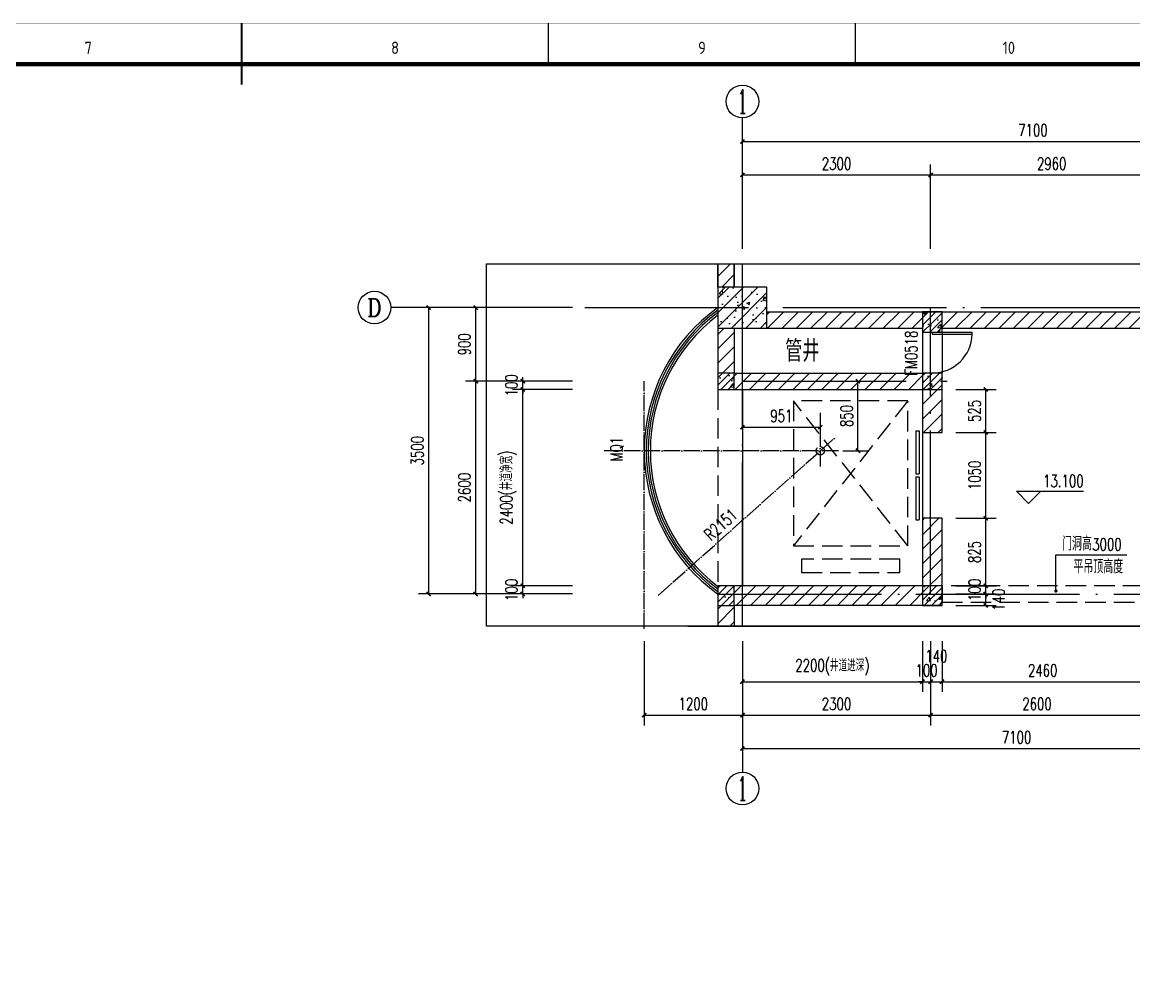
# Model space of a CAD drawing. Extents: x -93062 to 326984, y -142534 to 91021.
# Drawn here: x 163965 to 177549, y -49572 to -37884 of the extents above; entities that cross this region are included whole.
import ezdxf
from ezdxf.enums import TextEntityAlignment as Align

# ---------------------------------------------------------------- set-up
doc = ezdxf.new("R2010")
doc.units = 0
doc.header["$LTSCALE"] = 1000
doc.header["$MEASUREMENT"] = 0
doc.linetypes.add('DASH', pattern=[0.35, 0.25, -0.1])
doc.linetypes.add('DOTE', pattern=[2.42, 2, -0.2, 0.02, -0.2])
doc.layers.get('0').update_dxf_attribs({"color": 8})
doc.layers.get('Defpoints').update_dxf_attribs({"color": 8})
for name, color, linetype in [('AXIS', 8, 'Continuous'), ('AXIS_TEXT', 8, 'Continuous'), ('CENTRE LINE', 8, 'DOTE'), ('COLUMN', 8, 'Continuous'), ('DIM_ELEV', 8, 'Continuous'), ('DIM_LEAD', 8, 'Continuous'), ('DIM_SYMB', 8, 'Continuous'), ('DOTE', 8, 'DOTE'), ('PUB_DIM', 8, 'Continuous'), ('PUB_HATCH', 8, 'Continuous'), ('PUB_TEXT', 8, 'Continuous'), ('STAIR', 8, 'Continuous'), ('TEXT', 8, 'Continuous'), ('WALL', 8, 'Continuous'), ('WALL-PARAPET', 8, 'Continuous'), ('WINDOW', 8, 'Continuous'), ('WINDOW_TEXT', 8, 'Continuous')]:
    doc.layers.add(name, color=color, linetype=linetype)
doc.styles.add('_TCH_AXIS', font='COMPLEX', dxfattribs={"bigfont": 'GBCBIG'})
doc.styles.add('_TCH_DIM', font='SIMPLEX', dxfattribs={"bigfont": 'GBCBIG'})
doc.styles.add('_TCH_DIM_T3', font='SIMPLEX', dxfattribs={"width": 0.705882, "bigfont": 'GBCBIG'})
doc.styles.add('_TCH_WINDOW', font='SIMPLEX', dxfattribs={"bigfont": 'GBCBIG'})
doc.styles.add('COMPLEX', font='COMPLEX')
doc.styles.add('HZTXT', font='geditxt.shx', dxfattribs={"width": 0.8, "bigfont": 'hztxt1.shx'})
doc.styles.get("Standard").update_dxf_attribs({"font": 'gbenor.shx', "bigfont": 'gbcbig.shx'})
doc.styles.add('TK', font='GEDITXT.SHX', dxfattribs={"width": 0.85, "height": 3.5, "bigfont": 'DXT.SHX'})
doc.dimstyles.new('_TCH_ARCH&&50', dxfattribs={"dimtxt": 148.75, "dimasz": 50, "dimexe": 125, "dimexo": 150, "dimgap": 63.125, "dimtad": 1, "dimdec": 0, "dimzin": 0, "dimdsep": 46, "dimtxsty": '_TCH_DIM_T3', "dimblk": 'ARCHTICK', "dimcen": 0.09, "dimazin": 2, "dimtfac": 1, "dimtdec": 0, "dimtix": 1, "dimtmove": 2, "dimatfit": 3, "dimfxl": 1, "dimtolj": 1, "dimtzin": 0, "dimarcsym": 0})
pattern_1 = [(45, (0, 89.76), (-88.38838, 88.38838), [])]
pattern_2 = [(45, (0, 0), (-88.38835, 88.38835), []), (50, (0, 0), (358.6301, -31.37607), [37.5, -412.5]), (355, (0, 0), (-69.3757, 376.0961), [30, -330]), (100.4514, (29.9, -2.6), (289.2547, 344.7198), [31.8701, -350.57106]), (46.1842, (0, 100), (533.6205, -82.7595), [56.25, -618.75]), (96.6356, (44.47, 93.1), (467.3314, 487.059), [47.8051, -525.8565]), (351.1842, (0, 100), (467.331, 487.0593), [45, -495]), (21, (50, 75), (298.45353, -201.30945), [37.5, -412.5]), (326, (50, 75), (121.6577, 362.575), [30, -330]), (71.4514, (74.87, 58.22), (420.1113, 161.26525), [31.8701, -350.57106]), (37.5, (0, 0), (6.07993, 166.44693), [0, -326, 0, -335, 0, -331.25]), (7.5, (0, 0), (131.53477, 197.20586), [0, -191, 0, -318.5, 0, -126.25]), (327.5, (-111.5, 0), (266.91122, -11.27744), [0, -125, 0, -390, 0, -517.5]), (317.5, (-161.5, 0), (291.59308, 50.0525), [0, -162.5, 0, -259, 0, -367.5])]

# ---------------------------------------------------------------- blocks, each defined once
blk = doc.blocks.new('GEDI_WK_A11')
at = {"color": 3}
for p, q in [((525, 584), (525, 594)), ((600, 584), (600, 594)), ((675, 584), (675, 594))]:
    blk.add_line(p, q, dxfattribs=at)
for points, const_width in [([(0, 0), (1050, 0), (1050, 594), (0, 594)], 0.1), ([(25, 10), (1040, 10), (1040, 584), (25, 584)], 1)]:
    blk.add_lwpolyline(points, close=True, dxfattribs=dict(at, const_width=const_width))
at = {"color": 3, "const_width": 0.5}
blk.add_lwpolyline([(525, 579), (525, 594)], dxfattribs=at)
at = {"color": 3}
for s, p in [('7', (487.5, 588)), ('8', (562.5, 588)), ('9', (637.5, 588)), ('10', (712.5, 588))]:
    blk.add_text(s, height=3, dxfattribs=at).set_placement(p, align=Align.MIDDLE)
blk = doc.blocks.new('A$C024A6866')
blk.add_blockref('GEDI_WK_A11', (0, 0))
at = {"style": 'TK', "width": 0.85}
for tag, height, p in [('PROJECTNAME', 4.75, (985, 44)), ('PHASE', 4, (1027, 44)), ('DRAWINGNAME', 4.75, (995, 31))]:
    blk.add_attdef(tag, text='', height=height, dxfattribs=at).set_placement(p, align=Align.MIDDLE_CENTER)
for tag, p, height in [('APPROVE', (872, 32.75), 3.5), ('DESIGN', (917, 32.75), 3.5), ('REVIEW1', (872, 25.75), 3.5), ('DRAW', (917, 25.75), 3.5), ('REVIEW2', (872, 18.75), 3.5), ('PROPORTION', (917, 18.75), 3.5), ('DRAWINGNUMBER', (967, 18.5), 4), ('CHECK', (872, 11.75), 3.5), ('DATE', (917, 11.75), 3.5), ('VERSION', (1033, 11.75), 3.5)]:
    blk.add_attdef(tag, p, '', height=height, dxfattribs=at)
blk = doc.blocks.new('sgdsg')
at = {"xscale": 50, "yscale": 50, "zscale": 50}
blk.add_blockref('A$C024A6866', (-52500, 0), dxfattribs=at)
blk = doc.blocks.new('_ArchTick')
at = {"color": 0, "linetype": 'ByBlock', "const_width": 0.4}
blk.add_lwpolyline([(-0.5, -0.5), (0.5, 0.5)], dxfattribs=at)
blk = doc.blocks.new('*D151')
at = {"layer": 'Defpoints', "color": 0, "transparency": 16777216}
for p in [(175226, -42370), (175740, -42370), (175226, -42895)]:
    blk.add_point(p, dxfattribs=at)
at = {"layer": 'PUB_DIM', "color": 0, "lineweight": -2, "transparency": 16777216}
for p, q in [((175376, -42370), (175865, -42370)), ((175740, -42895), (175740, -42370)), ((175376, -42895), (175865, -42895))]:
    blk.add_line(p, q, dxfattribs=at)
at = {"layer": 'PUB_DIM', "color": 0, "lineweight": -2, "transparency": 16777216, "xscale": 50, "yscale": 50, "zscale": 50}
for p, rotation in [((175740, -42370), 90), ((175740, -42895), 270)]:
    blk.add_blockref('_ArchTick', p, dxfattribs=dict(at, rotation=rotation))
at = {"layer": 'PUB_DIM', "color": 0, "transparency": 16777216, "insert": (175603, -42633), "char_height": 148.8, "attachment_point": 5, "rotation": 90, "style": '_TCH_DIM_T3'}
blk.add_mtext('\\A1;525', dxfattribs=at)
blk = doc.blocks.new('*D152')
at = {"layer": 'Defpoints', "color": 0, "transparency": 16777216}
for p in [(175226, -42895), (175740, -42895), (175226, -43945)]:
    blk.add_point(p, dxfattribs=at)
at = {"layer": 'PUB_DIM', "color": 0, "lineweight": -2, "transparency": 16777216}
for p, q in [((175376, -42895), (175865, -42895)), ((175740, -43945), (175740, -42895)), ((175376, -43945), (175865, -43945))]:
    blk.add_line(p, q, dxfattribs=at)
at = {"layer": 'PUB_DIM', "color": 0, "lineweight": -2, "transparency": 16777216, "xscale": 50, "yscale": 50, "zscale": 50}
for p, rotation in [((175740, -42895), 90), ((175740, -43945), 270)]:
    blk.add_blockref('_ArchTick', p, dxfattribs=dict(at, rotation=rotation))
at = {"layer": 'PUB_DIM', "color": 0, "transparency": 16777216, "insert": (175603, -43420), "char_height": 148.8, "attachment_point": 5, "rotation": 90, "style": '_TCH_DIM_T3'}
blk.add_mtext('\\A1;1050', dxfattribs=at)
blk = doc.blocks.new('*D153')
at = {"layer": 'Defpoints', "color": 0, "transparency": 16777216}
for p in [(175226, -43945), (175740, -43945), (175226, -44770)]:
    blk.add_point(p, dxfattribs=at)
at = {"layer": 'PUB_DIM', "color": 0, "lineweight": -2, "transparency": 16777216}
for p, q in [((175376, -43945), (175865, -43945)), ((175740, -44770), (175740, -43945)), ((175376, -44770), (175865, -44770))]:
    blk.add_line(p, q, dxfattribs=at)
at = {"layer": 'PUB_DIM', "color": 0, "lineweight": -2, "transparency": 16777216, "xscale": 50, "yscale": 50, "zscale": 50}
for p, rotation in [((175740, -43945), 90), ((175740, -44770), 270)]:
    blk.add_blockref('_ArchTick', p, dxfattribs=dict(at, rotation=rotation))
at = {"layer": 'PUB_DIM', "color": 0, "transparency": 16777216, "insert": (175603, -44358), "char_height": 148.8, "attachment_point": 5, "rotation": 90, "style": '_TCH_DIM_T3'}
blk.add_mtext('\\A1;825', dxfattribs=at)
blk = doc.blocks.new('*D154')
at = {"layer": 'Defpoints', "color": 0, "transparency": 16777216}
for p in [(175226, -44770), (175740, -44770), (175226, -44870)]:
    blk.add_point(p, dxfattribs=at)
at = {"layer": 'PUB_DIM', "color": 0, "lineweight": -2, "transparency": 16777216}
for p, q in [((175376, -44770), (175865, -44770)), ((175740, -44770), (175740, -44720)), ((175740, -44870), (175740, -44770)), ((175376, -44870), (175865, -44870)), ((175740, -44870), (175740, -44920))]:
    blk.add_line(p, q, dxfattribs=at)
at = {"layer": 'PUB_DIM', "color": 0, "lineweight": -2, "transparency": 16777216, "xscale": 50, "yscale": 50, "zscale": 50}
for p, rotation in [((175740, -44770), 270), ((175740, -44870), 90)]:
    blk.add_blockref('_ArchTick', p, dxfattribs=dict(at, rotation=rotation))
at = {"layer": 'PUB_DIM', "color": 0, "transparency": 16777216, "insert": (175603, -44820), "char_height": 148.8, "attachment_point": 5, "rotation": 90, "style": '_TCH_DIM_T3'}
blk.add_mtext('\\A1;100', dxfattribs=at)
blk = doc.blocks.new('*D155')
at = {"layer": 'Defpoints', "color": 0, "transparency": 16777216}
for p in [(175226, -44870), (175740, -44870), (175226, -45010)]:
    blk.add_point(p, dxfattribs=at)
at = {"layer": 'PUB_DIM', "color": 0, "lineweight": -2, "transparency": 16777216}
for p, q in [((175376, -44870), (175865, -44870)), ((175740, -45010), (175740, -44870)), ((175376, -45010), (175865, -45010))]:
    blk.add_line(p, q, dxfattribs=at)
at = {"layer": 'PUB_DIM', "color": 0, "lineweight": -2, "transparency": 16777216, "xscale": 50, "yscale": 50, "zscale": 50}
for p, rotation in [((175740, -44870), 90), ((175740, -45010), 270)]:
    blk.add_blockref('_ArchTick', p, dxfattribs=dict(at, rotation=rotation))
at = {"layer": 'PUB_DIM', "color": 0, "transparency": 16777216, "insert": (175896, -44940), "char_height": 148.8, "attachment_point": 5, "rotation": 90, "style": '_TCH_DIM_T3'}
blk.add_mtext('\\A1;140', dxfattribs=at)
blk = doc.blocks.new('*D613')
at = {"layer": 'Defpoints', "color": 0, "transparency": 16777216}
for p in [(173843, -42270), (174178, -42270), (173843, -43120)]:
    blk.add_point(p, dxfattribs=at)
at = {"layer": 'PUB_DIM', "color": 0, "lineweight": -2, "transparency": 16777216}
for p, q in [((173993, -42270), (174303, -42270)), ((174178, -43120), (174178, -42270)), ((173993, -43120), (174303, -43120))]:
    blk.add_line(p, q, dxfattribs=at)
at = {"layer": 'PUB_DIM', "color": 0, "lineweight": -2, "transparency": 16777216, "xscale": 50, "yscale": 50, "zscale": 50}
for p, rotation in [((174178, -42270), 90), ((174178, -43120), 270)]:
    blk.add_blockref('_ArchTick', p, dxfattribs=dict(at, rotation=rotation))
at = {"layer": 'PUB_DIM', "color": 0, "transparency": 16777216, "insert": (174040, -42695), "char_height": 148.8, "attachment_point": 5, "rotation": 90, "style": '_TCH_DIM_T3'}
blk.add_mtext('\\A1;850', dxfattribs=at)
blk = doc.blocks.new('*D614')
at = {"layer": 'Defpoints', "color": 0, "transparency": 16777216}
for p in [(172766, -42505), (173718, -42505), (173718, -42832)]:
    blk.add_point(p, dxfattribs=at)
at = {"layer": 'PUB_DIM', "color": 0, "lineweight": -2, "transparency": 16777216}
for p, q in [((172766, -42655), (172766, -42957)), ((173718, -42655), (173718, -42957)), ((172766, -42832), (173718, -42832))]:
    blk.add_line(p, q, dxfattribs=at)
at = {"layer": 'PUB_DIM', "color": 0, "lineweight": -2, "transparency": 16777216, "xscale": 50, "yscale": 50, "zscale": 50, "rotation": 180}
blk.add_blockref('_ArchTick', (172766, -42832), dxfattribs=at)
at = {"layer": 'PUB_DIM', "color": 0, "lineweight": -2, "transparency": 16777216, "xscale": 50, "yscale": 50, "zscale": 50}
blk.add_blockref('_ArchTick', (173718, -42832), dxfattribs=at)
at = {"layer": 'PUB_DIM', "color": 0, "transparency": 16777216, "insert": (173242, -42695), "char_height": 148.8, "attachment_point": 5, "style": '_TCH_DIM_T3'}
blk.add_mtext('\\A1;951', dxfattribs=at)
blk = doc.blocks.new('*D615')
at = {"layer": 'Defpoints', "color": 0, "transparency": 16777216}
for p in [(170082, -42270), (170841, -42270), (170841, -42370)]:
    blk.add_point(p, dxfattribs=at)
at = {"layer": 'PUB_DIM', "color": 0, "lineweight": -2, "transparency": 16777216}
for p, q in [((170082, -42270), (170082, -42220)), ((170691, -42270), (169957, -42270)), ((170691, -42370), (169957, -42370)), ((170082, -42370), (170082, -42270)), ((170082, -42370), (170082, -42420))]:
    blk.add_line(p, q, dxfattribs=at)
at = {"layer": 'PUB_DIM', "color": 0, "lineweight": -2, "transparency": 16777216, "xscale": 50, "yscale": 50, "zscale": 50}
for p, rotation in [((170082, -42270), 270), ((170082, -42370), 90)]:
    blk.add_blockref('_ArchTick', p, dxfattribs=dict(at, rotation=rotation))
at = {"layer": 'PUB_DIM', "color": 0, "transparency": 16777216, "insert": (169944, -42320), "char_height": 148.8, "attachment_point": 5, "rotation": 90, "style": '_TCH_DIM_T3'}
blk.add_mtext('\\A1;100', dxfattribs=at)
blk = doc.blocks.new('*D616')
at = {"layer": 'Defpoints', "color": 0, "transparency": 16777216}
for p in [(170082, -42370), (170841, -42370), (170841, -44770)]:
    blk.add_point(p, dxfattribs=at)
at = {"layer": 'PUB_DIM', "color": 0, "lineweight": -2, "transparency": 16777216}
for p, q in [((170691, -42370), (169957, -42370)), ((170082, -44770), (170082, -42370)), ((170691, -44770), (169957, -44770))]:
    blk.add_line(p, q, dxfattribs=at)
at = {"layer": 'PUB_DIM', "color": 0, "lineweight": -2, "transparency": 16777216, "xscale": 50, "yscale": 50, "zscale": 50}
for p, rotation in [((170082, -42370), 90), ((170082, -44770), 270)]:
    blk.add_blockref('_ArchTick', p, dxfattribs=dict(at, rotation=rotation))
at = {"layer": 'PUB_DIM', "color": 0, "transparency": 16777216, "insert": (169905, -43570), "char_height": 148.75, "attachment_point": 5, "rotation": 90, "style": '_TCH_DIM_T3'}
blk.add_mtext('\\A1;2400(井道净宽)', dxfattribs=at)
blk = doc.blocks.new('*D617')
at = {"layer": 'Defpoints', "color": 0, "transparency": 16777216}
for p in [(170082, -44770), (170841, -44770), (170841, -44870)]:
    blk.add_point(p, dxfattribs=at)
at = {"layer": 'PUB_DIM', "color": 0, "lineweight": -2, "transparency": 16777216}
for p, q in [((170691, -44770), (169957, -44770)), ((170082, -44770), (170082, -44720)), ((170082, -44870), (170082, -44770)), ((170691, -44870), (169957, -44870)), ((170082, -44870), (170082, -44920))]:
    blk.add_line(p, q, dxfattribs=at)
at = {"layer": 'PUB_DIM', "color": 0, "lineweight": -2, "transparency": 16777216, "xscale": 50, "yscale": 50, "zscale": 50}
for p, rotation in [((170082, -44770), 270), ((170082, -44870), 90)]:
    blk.add_blockref('_ArchTick', p, dxfattribs=dict(at, rotation=rotation))
at = {"layer": 'PUB_DIM', "color": 0, "transparency": 16777216, "insert": (169944, -44820), "char_height": 148.8, "attachment_point": 5, "rotation": 90, "style": '_TCH_DIM_T3'}
blk.add_mtext('\\A1;100', dxfattribs=at)
blk = doc.blocks.new('*D625')
at = {"layer": 'AXIS', "color": 0, "lineweight": -2, "transparency": 16777216}
for p, q in [((172766, -45448), (172766, -46067)), ((174966, -45448), (174966, -46067)), ((172766, -45942), (174966, -45942))]:
    blk.add_line(p, q, dxfattribs=at)
at = {"layer": 'Defpoints', "color": 0, "transparency": 16777216}
for p in [(172766, -45298), (174966, -45298), (174966, -45942)]:
    blk.add_point(p, dxfattribs=at)
at = {"layer": 'AXIS', "color": 0, "lineweight": -2, "transparency": 16777216, "xscale": 50, "yscale": 50, "zscale": 50, "rotation": 180}
blk.add_blockref('_ArchTick', (172766, -45942), dxfattribs=at)
at = {"layer": 'AXIS', "color": 0, "lineweight": -2, "transparency": 16777216, "xscale": 50, "yscale": 50, "zscale": 50}
blk.add_blockref('_ArchTick', (174966, -45942), dxfattribs=at)
at = {"layer": 'AXIS', "color": 0, "transparency": 16777216, "insert": (173866, -45766), "char_height": 148.75, "attachment_point": 5, "style": '_TCH_DIM_T3'}
blk.add_mtext('\\A1;2200(井道进深)', dxfattribs=at)
blk = doc.blocks.new('*D626')
at = {"layer": 'AXIS', "color": 0, "lineweight": -2, "transparency": 16777216}
for p, q in [((174966, -45448), (174966, -46067)), ((175066, -45448), (175066, -46067)), ((174966, -45942), (174916, -45942)), ((174966, -45942), (175066, -45942)), ((175066, -45942), (175116, -45942))]:
    blk.add_line(p, q, dxfattribs=at)
at = {"layer": 'Defpoints', "color": 0, "transparency": 16777216}
for p in [(174966, -45298), (175066, -45298), (175066, -45942)]:
    blk.add_point(p, dxfattribs=at)
at = {"layer": 'AXIS', "color": 0, "lineweight": -2, "transparency": 16777216, "xscale": 50, "yscale": 50, "zscale": 50}
blk.add_blockref('_ArchTick', (174966, -45942), dxfattribs=at)
at = {"layer": 'AXIS', "color": 0, "lineweight": -2, "transparency": 16777216, "xscale": 50, "yscale": 50, "zscale": 50, "rotation": 180}
blk.add_blockref('_ArchTick', (175066, -45942), dxfattribs=at)
at = {"layer": 'AXIS', "color": 0, "transparency": 16777216, "insert": (175016, -45805), "char_height": 148.8, "attachment_point": 5, "style": '_TCH_DIM_T3'}
blk.add_mtext('\\A1;100', dxfattribs=at)
blk = doc.blocks.new('*D627')
at = {"layer": 'AXIS', "color": 0, "lineweight": -2, "transparency": 16777216}
for p, q in [((175066, -45448), (175066, -46067)), ((175206, -45448), (175206, -46067)), ((175066, -45942), (175206, -45942))]:
    blk.add_line(p, q, dxfattribs=at)
at = {"layer": 'Defpoints', "color": 0, "transparency": 16777216}
for p in [(175066, -45298), (175206, -45298), (175206, -45942)]:
    blk.add_point(p, dxfattribs=at)
at = {"layer": 'AXIS', "color": 0, "lineweight": -2, "transparency": 16777216, "xscale": 50, "yscale": 50, "zscale": 50, "rotation": 180}
blk.add_blockref('_ArchTick', (175066, -45942), dxfattribs=at)
at = {"layer": 'AXIS', "color": 0, "lineweight": -2, "transparency": 16777216, "xscale": 50, "yscale": 50, "zscale": 50}
blk.add_blockref('_ArchTick', (175206, -45942), dxfattribs=at)
at = {"layer": 'AXIS', "color": 0, "transparency": 16777216, "insert": (175136, -45630), "char_height": 148.8, "attachment_point": 5, "style": '_TCH_DIM_T3'}
blk.add_mtext('\\A1;140', dxfattribs=at)
blk = doc.blocks.new('*D628')
at = {"layer": 'AXIS', "color": 0, "lineweight": -2, "transparency": 16777216}
for p, q in [((175206, -45448), (175206, -46067)), ((177666, -45448), (177666, -46067)), ((175206, -45942), (177666, -45942))]:
    blk.add_line(p, q, dxfattribs=at)
at = {"layer": 'Defpoints', "color": 0, "transparency": 16777216}
for p in [(175206, -45298), (177666, -45298), (177666, -45942)]:
    blk.add_point(p, dxfattribs=at)
at = {"layer": 'AXIS', "color": 0, "lineweight": -2, "transparency": 16777216, "xscale": 50, "yscale": 50, "zscale": 50, "rotation": 180}
blk.add_blockref('_ArchTick', (175206, -45942), dxfattribs=at)
at = {"layer": 'AXIS', "color": 0, "lineweight": -2, "transparency": 16777216, "xscale": 50, "yscale": 50, "zscale": 50}
blk.add_blockref('_ArchTick', (177666, -45942), dxfattribs=at)
at = {"layer": 'AXIS', "color": 0, "transparency": 16777216, "insert": (176436, -45805), "char_height": 148.8, "attachment_point": 5, "style": '_TCH_DIM_T3'}
blk.add_mtext('\\A1;2460', dxfattribs=at)
blk = doc.blocks.new('*D635')
at = {"layer": 'Defpoints', "color": 0, "transparency": 16777216}
for p in [(168932, -41370), (169906, -41370), (169906, -44870)]:
    blk.add_point(p, dxfattribs=at)
at = {"layer": 'PUB_DIM', "color": 0, "lineweight": -2, "transparency": 16777216}
for p, q in [((169756, -41370), (168807, -41370)), ((168932, -44870), (168932, -41370)), ((169756, -44870), (168807, -44870))]:
    blk.add_line(p, q, dxfattribs=at)
at = {"layer": 'PUB_DIM', "color": 0, "lineweight": -2, "transparency": 16777216, "xscale": 50, "yscale": 50, "zscale": 50}
for p, rotation in [((168932, -41370), 90), ((168932, -44870), 270)]:
    blk.add_blockref('_ArchTick', p, dxfattribs=dict(at, rotation=rotation))
at = {"layer": 'PUB_DIM', "color": 0, "transparency": 16777216, "insert": (168794, -43120), "char_height": 148.8, "attachment_point": 5, "rotation": 90, "style": '_TCH_DIM_T3'}
blk.add_mtext('\\A1;3500', dxfattribs=at)
blk = doc.blocks.new('*D636')
at = {"layer": 'Defpoints', "color": 0, "transparency": 16777216}
for p in [(169507, -41370), (170841, -41370), (170841, -42270)]:
    blk.add_point(p, dxfattribs=at)
at = {"layer": 'PUB_DIM', "color": 0, "lineweight": -2, "transparency": 16777216}
for p, q in [((170691, -41370), (169382, -41370)), ((169507, -42270), (169507, -41370)), ((170691, -42270), (169382, -42270))]:
    blk.add_line(p, q, dxfattribs=at)
at = {"layer": 'PUB_DIM', "color": 0, "lineweight": -2, "transparency": 16777216, "xscale": 50, "yscale": 50, "zscale": 50}
for p, rotation in [((169507, -41370), 90), ((169507, -42270), 270)]:
    blk.add_blockref('_ArchTick', p, dxfattribs=dict(at, rotation=rotation))
at = {"layer": 'PUB_DIM', "color": 0, "transparency": 16777216, "insert": (169369, -41820), "char_height": 148.8, "attachment_point": 5, "rotation": 90, "style": '_TCH_DIM_T3'}
blk.add_mtext('\\A1;900', dxfattribs=at)
blk = doc.blocks.new('*D637')
at = {"layer": 'Defpoints', "color": 0, "transparency": 16777216}
for p in [(169507, -42270), (170841, -42270), (170841, -44870)]:
    blk.add_point(p, dxfattribs=at)
at = {"layer": 'PUB_DIM', "color": 0, "lineweight": -2, "transparency": 16777216}
for p, q in [((170691, -42270), (169382, -42270)), ((169507, -44870), (169507, -42270)), ((170691, -44870), (169382, -44870))]:
    blk.add_line(p, q, dxfattribs=at)
at = {"layer": 'PUB_DIM', "color": 0, "lineweight": -2, "transparency": 16777216, "xscale": 50, "yscale": 50, "zscale": 50}
for p, rotation in [((169507, -42270), 90), ((169507, -44870), 270)]:
    blk.add_blockref('_ArchTick', p, dxfattribs=dict(at, rotation=rotation))
at = {"layer": 'PUB_DIM', "color": 0, "transparency": 16777216, "insert": (169369, -43570), "char_height": 148.8, "attachment_point": 5, "rotation": 90, "style": '_TCH_DIM_T3'}
blk.add_mtext('\\A1;2600', dxfattribs=at)
blk = doc.blocks.new('*D638')
at = {"layer": 'AXIS', "color": 0, "lineweight": -2, "transparency": 16777216}
for p, q in [((172766, -40652), (172766, -39624)), ((175066, -40652), (175066, -39624)), ((172766, -39749), (175066, -39749))]:
    blk.add_line(p, q, dxfattribs=at)
at = {"layer": 'Defpoints', "color": 0, "transparency": 16777216}
for p in [(175066, -39749), (172766, -40802), (175066, -40802)]:
    blk.add_point(p, dxfattribs=at)
at = {"layer": 'AXIS', "color": 0, "lineweight": -2, "transparency": 16777216, "xscale": 50, "yscale": 50, "zscale": 50, "rotation": 180}
blk.add_blockref('_ArchTick', (172766, -39749), dxfattribs=at)
at = {"layer": 'AXIS', "color": 0, "lineweight": -2, "transparency": 16777216, "xscale": 50, "yscale": 50, "zscale": 50}
blk.add_blockref('_ArchTick', (175066, -39749), dxfattribs=at)
at = {"layer": 'AXIS', "color": 0, "transparency": 16777216, "insert": (173916, -39612), "char_height": 148.8, "attachment_point": 5, "style": '_TCH_DIM_T3'}
blk.add_mtext('\\A1;2300', dxfattribs=at)
blk = doc.blocks.new('*D639')
at = {"layer": 'AXIS', "color": 0, "lineweight": -2, "transparency": 16777216}
for p, q in [((175066, -40652), (175066, -39624)), ((178026, -40652), (178026, -39624)), ((175066, -39749), (178026, -39749))]:
    blk.add_line(p, q, dxfattribs=at)
at = {"layer": 'Defpoints', "color": 0, "transparency": 16777216}
for p in [(178026, -39749), (175066, -40802), (178026, -40802)]:
    blk.add_point(p, dxfattribs=at)
at = {"layer": 'AXIS', "color": 0, "lineweight": -2, "transparency": 16777216, "xscale": 50, "yscale": 50, "zscale": 50, "rotation": 180}
blk.add_blockref('_ArchTick', (175066, -39749), dxfattribs=at)
at = {"layer": 'AXIS', "color": 0, "lineweight": -2, "transparency": 16777216, "xscale": 50, "yscale": 50, "zscale": 50}
blk.add_blockref('_ArchTick', (178026, -39749), dxfattribs=at)
at = {"layer": 'AXIS', "color": 0, "transparency": 16777216, "insert": (176546, -39612), "char_height": 148.8, "attachment_point": 5, "style": '_TCH_DIM_T3'}
blk.add_mtext('\\A1;2960', dxfattribs=at)
blk = doc.blocks.new('*D643')
at = {"layer": 'AXIS', "color": 0, "lineweight": -2, "transparency": 16777216}
for p, q in [((172766, -40144), (172766, -39216)), ((179866, -40144), (179866, -39216)), ((172766, -39341), (179866, -39341))]:
    blk.add_line(p, q, dxfattribs=at)
at = {"layer": 'Defpoints', "color": 0, "transparency": 16777216}
for p in [(179866, -39341), (172766, -40294), (179866, -40294)]:
    blk.add_point(p, dxfattribs=at)
at = {"layer": 'AXIS', "color": 0, "lineweight": -2, "transparency": 16777216, "xscale": 50, "yscale": 50, "zscale": 50, "rotation": 180}
blk.add_blockref('_ArchTick', (172766, -39341), dxfattribs=at)
at = {"layer": 'AXIS', "color": 0, "lineweight": -2, "transparency": 16777216, "xscale": 50, "yscale": 50, "zscale": 50}
blk.add_blockref('_ArchTick', (179866, -39341), dxfattribs=at)
at = {"layer": 'AXIS', "color": 0, "transparency": 16777216, "insert": (176316, -39203), "char_height": 148.8, "attachment_point": 5, "style": '_TCH_DIM_T3'}
blk.add_mtext('\\A1;7100', dxfattribs=at)
blk = doc.blocks.new('*D645')
at = {"layer": 'AXIS', "color": 0, "lineweight": -2, "transparency": 16777216}
for p, q in [((171566, -45448), (171566, -46476)), ((172766, -45448), (172766, -46476)), ((171566, -46351), (172766, -46351))]:
    blk.add_line(p, q, dxfattribs=at)
at = {"layer": 'Defpoints', "color": 0, "transparency": 16777216}
for p in [(171566, -45298), (172766, -45298), (172766, -46351)]:
    blk.add_point(p, dxfattribs=at)
at = {"layer": 'AXIS', "color": 0, "lineweight": -2, "transparency": 16777216, "xscale": 50, "yscale": 50, "zscale": 50, "rotation": 180}
blk.add_blockref('_ArchTick', (171566, -46351), dxfattribs=at)
at = {"layer": 'AXIS', "color": 0, "lineweight": -2, "transparency": 16777216, "xscale": 50, "yscale": 50, "zscale": 50}
blk.add_blockref('_ArchTick', (172766, -46351), dxfattribs=at)
at = {"layer": 'AXIS', "color": 0, "transparency": 16777216, "insert": (172166, -46213), "char_height": 148.8, "attachment_point": 5, "style": '_TCH_DIM_T3'}
blk.add_mtext('\\A1;1200', dxfattribs=at)
blk = doc.blocks.new('*D646')
at = {"layer": 'AXIS', "color": 0, "lineweight": -2, "transparency": 16777216}
for p, q in [((172766, -45448), (172766, -46476)), ((175066, -45448), (175066, -46476)), ((172766, -46351), (175066, -46351))]:
    blk.add_line(p, q, dxfattribs=at)
at = {"layer": 'Defpoints', "color": 0, "transparency": 16777216}
for p in [(172766, -45298), (175066, -45298), (175066, -46351)]:
    blk.add_point(p, dxfattribs=at)
at = {"layer": 'AXIS', "color": 0, "lineweight": -2, "transparency": 16777216, "xscale": 50, "yscale": 50, "zscale": 50, "rotation": 180}
blk.add_blockref('_ArchTick', (172766, -46351), dxfattribs=at)
at = {"layer": 'AXIS', "color": 0, "lineweight": -2, "transparency": 16777216, "xscale": 50, "yscale": 50, "zscale": 50}
blk.add_blockref('_ArchTick', (175066, -46351), dxfattribs=at)
at = {"layer": 'AXIS', "color": 0, "transparency": 16777216, "insert": (173916, -46213), "char_height": 148.8, "attachment_point": 5, "style": '_TCH_DIM_T3'}
blk.add_mtext('\\A1;2300', dxfattribs=at)
blk = doc.blocks.new('*D647')
at = {"layer": 'AXIS', "color": 0, "lineweight": -2, "transparency": 16777216}
for p, q in [((175066, -45448), (175066, -46476)), ((177666, -45448), (177666, -46476)), ((175066, -46351), (177666, -46351))]:
    blk.add_line(p, q, dxfattribs=at)
at = {"layer": 'Defpoints', "color": 0, "transparency": 16777216}
for p in [(175066, -45298), (177666, -45298), (177666, -46351)]:
    blk.add_point(p, dxfattribs=at)
at = {"layer": 'AXIS', "color": 0, "lineweight": -2, "transparency": 16777216, "xscale": 50, "yscale": 50, "zscale": 50, "rotation": 180}
blk.add_blockref('_ArchTick', (175066, -46351), dxfattribs=at)
at = {"layer": 'AXIS', "color": 0, "lineweight": -2, "transparency": 16777216, "xscale": 50, "yscale": 50, "zscale": 50}
blk.add_blockref('_ArchTick', (177666, -46351), dxfattribs=at)
at = {"layer": 'AXIS', "color": 0, "transparency": 16777216, "insert": (176366, -46213), "char_height": 148.8, "attachment_point": 5, "style": '_TCH_DIM_T3'}
blk.add_mtext('\\A1;2600', dxfattribs=at)
blk = doc.blocks.new('*D651')
at = {"layer": 'AXIS', "color": 0, "lineweight": -2, "transparency": 16777216}
for p, q in [((172766, -45956), (172766, -46884)), ((179866, -45956), (179866, -46884)), ((172766, -46759), (179866, -46759))]:
    blk.add_line(p, q, dxfattribs=at)
at = {"layer": 'Defpoints', "color": 0, "transparency": 16777216}
for p in [(172766, -45806), (179866, -45806), (179866, -46759)]:
    blk.add_point(p, dxfattribs=at)
at = {"layer": 'AXIS', "color": 0, "lineweight": -2, "transparency": 16777216, "xscale": 50, "yscale": 50, "zscale": 50, "rotation": 180}
blk.add_blockref('_ArchTick', (172766, -46759), dxfattribs=at)
at = {"layer": 'AXIS', "color": 0, "lineweight": -2, "transparency": 16777216, "xscale": 50, "yscale": 50, "zscale": 50}
blk.add_blockref('_ArchTick', (179866, -46759), dxfattribs=at)
at = {"layer": 'AXIS', "color": 0, "transparency": 16777216, "insert": (176116, -46622), "char_height": 148.8, "attachment_point": 5, "style": '_TCH_DIM_T3'}
blk.add_mtext('\\A1;7100', dxfattribs=at)
blk = doc.blocks.new('_AXISO')
blk.add_circle((0, 0), 0.5)
at = {"layer": 'AXIS_TEXT', "style": 'COMPLEX', "width": 1.041667}
blk.add_attdef('A', text='', height=0.56, dxfattribs=at).set_placement((-0.25, -0.28), (0.25, -0.28), align=Align.FIT)

msp = doc.modelspace()

# ---------------------------------------------------------------- hatches: boundary and pattern name
at = {"layer": 'PUB_HATCH'}
h = msp.add_hatch(dxfattribs=at)
h.set_pattern_fill('普通砖', color=256, scale=50, style=0)
h.set_pattern_definition(pattern_1)
h.paths.add_polyline_path([(172466.2, -41120.4), (172666.2, -41120.4), (172666.2, -40836), (172466.2, -40836)])
h = msp.add_hatch(dxfattribs=at)
h.set_pattern_fill('钢筋混凝土', color=256, scale=50, style=0)
h.set_pattern_definition(pattern_2)
h.paths.add_polyline_path([(172466.2, -41620.4), (173066.2, -41620.4), (173066.2, -41120.4), (172466.2, -41120.4)])
h = msp.add_hatch(dxfattribs=at)
h.set_pattern_fill('普通砖', color=256, scale=50, style=0)
h.set_pattern_definition(pattern_1)
h.paths.add_polyline_path([(173066.2, -41420.4), (173066.2, -41620.4), (172666.2, -41620.4), (174966.2, -41620.4), (175079.6, -41553.8), (175066.2, -41420.4)])
h = msp.add_hatch(dxfattribs=at)
h.set_pattern_fill('钢筋混凝土', color=256, scale=50, style=0)
h.set_pattern_definition(pattern_2)
h.paths.add_polyline_path([(174966.2, -41420.4), (174966.2, -41670.4), (175206.2, -41670.4), (175206.2, -41420.4)])
h = msp.add_hatch(dxfattribs=at)
h.set_pattern_fill('普通砖', color=256, scale=50, style=0)
h.set_pattern_definition(pattern_1)
h.paths.add_polyline_path([(179866.2, -41620.4), (179566.2, -41620.4), (179566.2, -41420.4), (175066.2, -41420.4), (175079.6, -41553.8), (175206.2, -41620.4)])
h = msp.add_hatch(dxfattribs=at)
h.set_pattern_fill('普通砖', color=256, scale=50, style=0)
h.set_pattern_definition(pattern_1)
h.paths.add_polyline_path([(174966.2, -41620.4), (174966.2, -41670.4), (175206.2, -41670.4), (175206.2, -41620.4), (175079.6, -41553.8)])
h = msp.add_hatch(dxfattribs=at)
h.set_pattern_fill('普通砖', color=256, scale=50, style=0)
h.set_pattern_definition(pattern_1)
h.paths.add_polyline_path([(172666.2, -41620.4), (172466.2, -41620.4), (172466.2, -42370.4), (172666.2, -42170.4)])
h = msp.add_hatch(dxfattribs=at)
h.set_pattern_fill('普通砖', color=256, scale=50, style=0)
h.set_pattern_definition(pattern_1)
h.paths.add_polyline_path([(172666.2, -42170.4), (172466.2, -42370.4), (174966.2, -42370.4), (175046.2, -42270.4), (174966.2, -42170.4)])
h = msp.add_hatch(dxfattribs=at)
h.set_pattern_fill('钢筋混凝土', color=256, scale=50, style=0)
h.set_pattern_definition(pattern_2)
h.paths.add_polyline_path([(172666.2, -42170.4), (172466.2, -42170.4), (172466.2, -42370.4), (172666.2, -42370.4)])
h = msp.add_hatch(dxfattribs=at)
h.set_pattern_fill('普通砖', color=256, scale=50, style=0)
h.set_pattern_definition(pattern_1)
h.paths.add_polyline_path([(175206.2, -42270.4), (175206.2, -42170.4), (174966.2, -42170.4), (175046.2, -42270.4)])
h = msp.add_hatch(dxfattribs=at)
h.set_pattern_fill('钢筋混凝土', color=256, scale=50, style=0)
h.set_pattern_definition(pattern_2)
h.paths.add_polyline_path([(175206.2, -42370.4), (175206.2, -42170.4), (174966.2, -42170.4), (174966.2, -42370.4)])
h = msp.add_hatch(dxfattribs=at)
h.set_pattern_fill('普通砖', color=256, scale=50, style=0)
h.set_pattern_definition(pattern_1)
h.paths.add_polyline_path([(174966.2, -42370.4), (174966.2, -42895.4), (175206.2, -42895.4), (175206.2, -42270.4), (175046.2, -42270.4)])
h = msp.add_hatch(dxfattribs=at)
h.set_pattern_fill('普通砖', color=256, scale=50, style=0)
h.set_pattern_definition(pattern_1)
h.paths.add_polyline_path([(175206.2, -45010.4), (175206.2, -43945.4), (174966.2, -43945.4), (174966.2, -44770.4)])
h = msp.add_hatch(dxfattribs=at)
h.set_pattern_fill('普通砖', color=256, scale=50, style=0)
h.set_pattern_definition(pattern_1)
h.paths.add_polyline_path([(175206.2, -45010.4), (174966.2, -44770.4), (172466.2, -44770.4), (172666.2, -45010.4)])
h = msp.add_hatch(dxfattribs=at)
h.set_pattern_fill('普通砖', color=256, scale=50, style=0)
h.set_pattern_definition(pattern_1)
h.paths.add_polyline_path([(172666.2, -45010.4), (172466.2, -44770.4), (172466.2, -45264), (172666.2, -45264)])
h = msp.add_hatch(dxfattribs=at)
h.set_pattern_fill('钢筋混凝土', color=256, scale=50, style=0)
h.set_pattern_definition(pattern_2)
h.paths.add_polyline_path([(172666.2, -45010.4), (172666.2, -44770.4), (172466.2, -44770.4), (172466.2, -45010.4)])
h = msp.add_hatch(dxfattribs=at)
h.set_pattern_fill('钢筋混凝土', color=256, scale=50, style=0)
h.set_pattern_definition(pattern_2)
h.paths.add_polyline_path([(174966.2, -45010.4), (175206.2, -45010.4), (175206.2, -44770.4), (174966.2, -44770.4)])

# ---------------------------------------------------------------- linework, layer by layer
at = {"layer": 'AXIS'}
for p, q in [((172766.2, -39994), (172766.2, -39052.5)), ((170330, -41370.4), (168469.8, -41370.4)), ((172766.2, -46106), (172766.2, -47047.5))]:
    msp.add_line(p, q, dxfattribs=at)
for centre in [(172766.2, -38852.5), (172766.2, -47247.5)]:
    msp.add_circle(centre, 200, dxfattribs=at)
at = {"layer": 'CENTRE LINE', "ltscale": 0.1}
for p, q in [((171566.2, -45297.5), (171566.2, -42270.5)), ((173717.6, -42870.4), (173717.6, -43333.4)), ((171736.6, -44888.2), (173904.2, -42954)), ((173939.5, -43120.4), (171062, -43120.4))]:
    msp.add_line(p, q, dxfattribs=at)
at = {"layer": 'CENTRE LINE'}
for p, q in [((172766.2, -42270.4), (175266.2, -42270.4)), ((172466.2, -44870.4), (184152.5, -44870.4))]:
    msp.add_line(p, q, dxfattribs=at)
msp.add_lwpolyline([(175066.2, -44870.4), (175066.2, -41370.4)], dxfattribs=at)
at = {"layer": 'CENTRE LINE', "ltscale": 0.1}
msp.add_circle((173717.6, -43120.4), 50, dxfattribs=at)
at = {"layer": 'COLUMN'}
for p, q in [((173066.2, -41120.4), (172466.2, -41120.4)), ((172466.2, -41120.4), (172466.2, -41620.4)), ((173066.2, -41620.4), (173066.2, -41120.4)), ((174966.2, -41420.4), (174966.2, -41670.4)), ((175206.2, -41420.4), (174966.2, -41420.4)), ((175206.2, -41670.4), (175206.2, -41420.4)), ((172466.2, -41620.4), (173066.2, -41620.4)), ((174966.2, -41670.4), (175206.2, -41670.4)), ((172666.2, -42170.4), (172466.2, -42170.4)), ((172466.2, -42170.4), (172466.2, -42370.4)), ((172666.2, -42370.4), (172666.2, -42170.4)), ((175206.2, -42170.4), (174966.2, -42170.4)), ((174966.2, -42170.4), (174966.2, -42370.4)), ((175206.2, -42370.4), (175206.2, -42170.4)), ((172466.2, -42370.4), (172666.2, -42370.4)), ((174966.2, -42370.4), (175206.2, -42370.4)), ((172666.2, -44770.4), (172466.2, -44770.4)), ((172466.2, -44770.4), (172466.2, -45010.4)), ((172666.2, -45010.4), (172666.2, -44770.4)), ((175206.2, -44770.4), (174966.2, -44770.4)), ((174966.2, -44770.4), (174966.2, -45010.4)), ((175206.2, -45010.4), (175206.2, -44770.4)), ((172466.2, -45010.4), (172666.2, -45010.4)), ((174966.2, -45010.4), (175206.2, -45010.4))]:
    msp.add_line(p, q, dxfattribs=at)
at = {"layer": 'DIM_ELEV'}
for p, q in [((176264.1, -43765.5), (176114.1, -43615.5)), ((176114.1, -43615.5), (176935.6, -43615.5)), ((176264.1, -43765.5), (176414.1, -43615.5))]:
    msp.add_line(p, q, dxfattribs=at)
at = {"layer": 'DIM_LEAD'}
for p, q in [((176597, -44833.2), (176597, -44391.5)), ((176597, -44391.5), (177462.9, -44391.5))]:
    msp.add_line(p, q, dxfattribs=at)
at = {"layer": 'DIM_LEAD', "const_width": 20}
msp.add_lwpolyline([(176597, -44843.2, 1), (176597, -44823.2, 1)], format="xyb", close=True, dxfattribs=at)
at = {"layer": 'DIM_SYMB'}
for points in [[(172085, -40836), (178212.5, -40836), (178250.7, -40731), (178287.7, -40941), (178325, -40836), (184452.5, -40836)], [(172100, -45264), (178220, -45264), (178258.2, -45159), (178295.2, -45369), (178332.5, -45264), (184452.5, -45264)]]:
    msp.add_lwpolyline(points, dxfattribs=at)
at = {"layer": 'DOTE'}
msp.add_line((170840.8, -41370.4), (184152.5, -41370.4), dxfattribs=at)
msp.add_lwpolyline([(172766.2, -45264), (172766.2, -40836)], dxfattribs=at)
at = {"layer": 'PUB_DIM'}
msp.add_lwpolyline([(172766.2, -43969.4, 0, 0, 0), (172187, -44486.2, 33, 0, 0), (172112.4, -44552.8, 0, 0, 0)], format="xyseb", dxfattribs=at)
at = {"layer": 'STAIR', "color": 251, "linetype": 'DASH'}
msp.add_line((172466.2, -42370.7), (172466.2, -44770.4), dxfattribs=at)
at = {"layer": 'STAIR'}
msp.add_line((172766.2, -42370.7), (172766.2, -44770.4), dxfattribs=at)
at = {"layer": 'STAIR', "linetype": 'DASH'}
for p, q in [((174788.7, -42507.9), (173388.7, -42507.9)), ((173388.7, -42507.9), (173388.7, -44283.5)), ((174788.7, -44283.5), (173388.7, -42507.9)), ((174788.7, -42507.9), (173388.7, -44283.5)), ((174788.7, -44283.5), (174788.7, -42507.9)), ((173388.7, -44283.5), (174788.7, -44283.5)), ((174688.7, -44446), (173488.7, -44446)), ((173488.7, -44446), (173488.7, -44608.5)), ((174688.7, -44608.5), (174688.7, -44446)), ((173488.7, -44608.5), (174688.7, -44608.5))]:
    msp.add_line(p, q, dxfattribs=at)
at = {"layer": 'TEXT'}
msp.add_lwpolyline([(169639.5, -40836), (184152.5, -40836), (184152.5, -45264), (169639.5, -45264)], close=True, dxfattribs=at)
at = {"layer": 'WALL'}
for p, q in [((172466.2, -40836), (172466.2, -41120.4)), ((172666.2, -40836), (172666.2, -41120.4)), ((173066.2, -41420.4), (175066.2, -41420.4)), ((175066.2, -41420.4), (179566.2, -41420.4)), ((172466.2, -41620.4), (172466.2, -42370.4)), ((172666.2, -41620.4), (172666.2, -42170.4)), ((173066.2, -41620.4), (174966.2, -41620.4)), ((174966.2, -41620.4), (174966.2, -41670.4)), ((174966.2, -41670.4), (175206.2, -41670.4)), ((175206.2, -41670.4), (175206.2, -41620.4)), ((175206.2, -41620.4), (179566.2, -41620.4)), ((172666.2, -42170.4), (174966.2, -42170.4)), ((175206.2, -42170.4), (174966.2, -42170.4)), ((175206.2, -42270.4), (175206.2, -42170.4)), ((172466.2, -42370.4), (174966.2, -42370.4)), ((174966.2, -42370.4), (174966.2, -42895.4)), ((175206.2, -42895.4), (175206.2, -42270.4)), ((174966.2, -42895.4), (175206.2, -42895.4)), ((175206.2, -43945.4), (174966.2, -43945.4)), ((174966.2, -43945.4), (174966.2, -44770.4)), ((175206.2, -45010.4), (175206.2, -43945.4)), ((174966.2, -44770.4), (172466.2, -44770.4)), ((172466.2, -44770.4), (172466.2, -45264)), ((175206.2, -44770.4), (175206.2, -44970.4)), ((175206.2, -45010.4), (172666.2, -45010.4)), ((172666.2, -45010.4), (172666.2, -45264))]:
    msp.add_line(p, q, dxfattribs=at)
at = {"layer": 'WALL-PARAPET'}
for p, q in [((172466.2, -41120.4), (172466.2, -40836)), ((172666.2, -41120.4), (172666.2, -40836))]:
    msp.add_line(p, q, dxfattribs=at)
at = {"layer": 'WINDOW'}
for p, q in [((174966.2, -41670.4), (174966.2, -42170.4)), ((175086.2, -41670.4), (175086.2, -41695.4)), ((175086.2, -41670.4), (175573.7, -41670.4)), ((175086.2, -41695.4), (175573.7, -41695.4)), ((175206.2, -41670.4), (175206.2, -42170.4)), ((175573.7, -41695.4), (175573.7, -41670.4)), ((174886.3, -42877.9), (174886.3, -43402.9)), ((174886.3, -42877.9), (174926.2, -42877.9)), ((174926.2, -42877.9), (174926.2, -43402.9)), ((174966.2, -42895.4), (174966.2, -43945.4)), ((174886.3, -43402.9), (174926.2, -43402.9)), ((174886.3, -43437.9), (174926.2, -43437.9)), ((174886.3, -43437.9), (174886.3, -43962.9)), ((174926.2, -43437.9), (174926.2, -43962.9)), ((174886.3, -43962.9), (174926.2, -43962.9))]:
    msp.add_line(p, q, dxfattribs=at)
at = {"layer": 'WINDOW', "linetype": 'DASH'}
for p, q in [((177666.2, -44770.4), (175206.2, -44770.4)), ((175206.2, -44970.4), (177666.2, -44970.4))]:
    msp.add_line(p, q, dxfattribs=at)
at = {"layer": 'WINDOW'}
for centre, radius, start, end in [((173717.6, -43120.4), 2151.4, 125.56776, 234.43236), ((173717.6, -43120.4), 2126.4, 126.05092, 233.94908), ((173717.6, -43120.4), 2101.4, 126.54866, 233.45134), ((173717.6, -43120.4), 2076.4, 127.06174, 232.93826), ((175086.2, -41682.9), 487.5, 270, 358.53072)]:
    msp.add_arc(centre, radius, start, end, dxfattribs=at)

# ---------------------------------------------------------------- block references
msp.add_blockref('sgdsg', (192896.5, -67596))
at = {"layer": 'AXIS'}
ref = msp.add_blockref('_AXISO', (168269.8, -41370.4), dxfattribs=dict(at, xscale=400, yscale=400, zscale=400))
ref.add_attrib('A', 'D', dxfattribs={"layer": 'AXIS_TEXT', "height": 217.6, "style": '_TCH_AXIS'}).set_placement((168181.7, -41479.2), (168357.9, -41479.2), align=Align.FIT)

# ---------------------------------------------------------------- texts
at = {"layer": 'AXIS_TEXT', "style": '_TCH_AXIS'}
for p, p2 in [((172703.2, -38999.6), (172829.3, -38999.6)), ((172703.2, -47394.6), (172829.3, -47394.6))]:
    msp.add_text('1', height=294.1, dxfattribs=at).set_placement(p, p2, align=Align.FIT)
at = {"layer": 'PUB_DIM', "color": 7, "style": '_TCH_DIM', "width": 0.705882}
msp.add_text('R2151', height=148.75, rotation=41.74382, dxfattribs=at).set_placement((172381, -44228.6))
at = {"layer": 'PUB_TEXT', "style": '_TCH_DIM', "width": 0.705882}
for s, p in [('13.100', (176440.6, -43563)), ('3000', (177040.4, -44339))]:
    msp.add_text(s, height=148.75, dxfattribs=at).set_placement(p)
at = {"layer": 'PUB_TEXT', "style": '_TCH_DIM'}
for s, p in [('门洞高', (176671.8, -44339)), ('平吊顶高度', (176810.9, -44619))]:
    msp.add_text(s, height=168.79, dxfattribs=at).set_placement(p)
at = {"layer": 'TEXT', "style": 'HZTXT', "width": 0.8}
msp.add_text('管井', height=262.5, dxfattribs=at).set_placement((173288, -42031))
at = {"layer": 'WINDOW_TEXT', "style": '_TCH_WINDOW', "width": 0.705882}
for s, p in [('FM0518', (174903.1, -42200.4)), ('MQ1', (171300.9, -43247.9))]:
    msp.add_text(s, height=148.75, rotation=90, dxfattribs=at).set_placement(p)

# ---------------------------------------------------------------- dimensions: what is measured, and where the dimension line sits
at = {"layer": 'AXIS'}
for p1, p2, distance, picture, middle in [((172766.2, -40294), (179866.2, -40294), 953.4, '*D643', (176316.2, -39203.1)), ((172766.2, -40802.5), (175066.2, -40802.5), 1053.4, '*D638', (173916.2, -39611.6)), ((175066.2, -40802.5), (178026.2, -40802.5), 1053.4, '*D639', (176546.2, -39611.6)), ((171566.2, -45297.5), (172766.2, -45297.5), -1053.4, '*D645', (172166.2, -46213.4)), ((172766.2, -45297.5), (175066.2, -45297.5), -1053.4, '*D646', (173916.2, -46213.4)), ((174966.2, -45297.5), (175066.2, -45297.5), -644.9, '*D626', (175016.2, -45805)), ((175066.2, -45297.5), (177666.2, -45297.5), -1053.4, '*D647', (176366.2, -46213.4)), ((175206.2, -45297.5), (177666.2, -45297.5), -644.9, '*D628', (176436.2, -45805))]:
    dim = msp.add_aligned_dim(p1=p1, p2=p2, distance=distance, dimstyle='_TCH_ARCH&&50', dxfattribs=at)
    dim.commit()
    dim.dimension.update_dxf_attribs({"geometry": picture, "text_midpoint": middle})
dim = msp.add_aligned_dim(p1=(172766.2, -45297.5), p2=(174966.2, -45297.5), distance=-644.9, text='2200(井道进深)', dimstyle='_TCH_ARCH&&50', dxfattribs=at)
dim.commit()
dim.dimension.update_dxf_attribs({"geometry": '*D625', "text_midpoint": (173866.2, -45766)})
for base, p1, p2, picture, middle in [((175206.2, -45942.5), (175066.2, -45297.5), (175206.2, -45297.5), '*D627', (175136.2, -45630)), ((179866.2, -46759.4), (172766.2, -45806), (179866.2, -45806), '*D651', (176116.2, -46621.9))]:
    dim = msp.add_linear_dim(base=base, p1=p1, p2=p2, angle=0, dimstyle='_TCH_ARCH&&50', dxfattribs=at)
    dim.commit()
    dim.dimension.update_dxf_attribs({"geometry": picture, "text_midpoint": middle, "dimtype": 129})
at = {"layer": 'PUB_DIM'}
for p1, p2, distance, picture, middle in [((169906, -44870.4), (169906, -41370.4), 974.2, '*D635', (168794.3, -43120.4)), ((170840.8, -42270.4), (170840.8, -41370.4), 1334, '*D636', (169369.3, -41820.4)), ((170840.8, -44870.4), (170840.8, -42270.4), 1334, '*D637', (169369.3, -43570.4)), ((170840.8, -42370.4), (170840.8, -42270.4), 759, '*D615', (169944.3, -42320.4)), ((173842.6, -43120.4), (173842.6, -42270.4), -335.4, '*D613', (174040.5, -42695.4)), ((175226.5, -42895.4), (175226.5, -42370.4), -513.7, '*D151', (175602.6, -42632.9)), ((172766.2, -42504.8), (173717.6, -42504.8), -327.6, '*D614', (173241.9, -42694.8)), ((175226.5, -43945.4), (175226.5, -42895.4), -513.7, '*D152', (175602.6, -43420.4)), ((175226.5, -44770.4), (175226.5, -43945.4), -513.7, '*D153', (175602.6, -44357.9)), ((170840.8, -44870.4), (170840.8, -44770.4), 759, '*D617', (169944.3, -44820.4)), ((175226.5, -44870.4), (175226.5, -44770.4), -513.7, '*D154', (175602.6, -44820.4))]:
    dim = msp.add_aligned_dim(p1=p1, p2=p2, distance=distance, dimstyle='_TCH_ARCH&&50', dxfattribs=at)
    dim.commit()
    dim.dimension.update_dxf_attribs({"geometry": picture, "text_midpoint": middle})
dim = msp.add_aligned_dim(p1=(170840.8, -44770.4), p2=(170840.8, -42370.4), distance=759, text='2400(井道净宽)', dimstyle='_TCH_ARCH&&50', dxfattribs=at)
dim.commit()
dim.dimension.update_dxf_attribs({"geometry": '*D616', "text_midpoint": (169905.3, -43570.4)})
dim = msp.add_linear_dim(base=(175740.1, -44870.4), p1=(175226.5, -45010.4), p2=(175226.5, -44870.4), angle=90, dimstyle='_TCH_ARCH&&50', dxfattribs=at)
dim.commit()
dim.dimension.update_dxf_attribs({"geometry": '*D155', "text_midpoint": (175896, -44940.4), "dimtype": 129})

doc.saveas('drawing.dxf')
